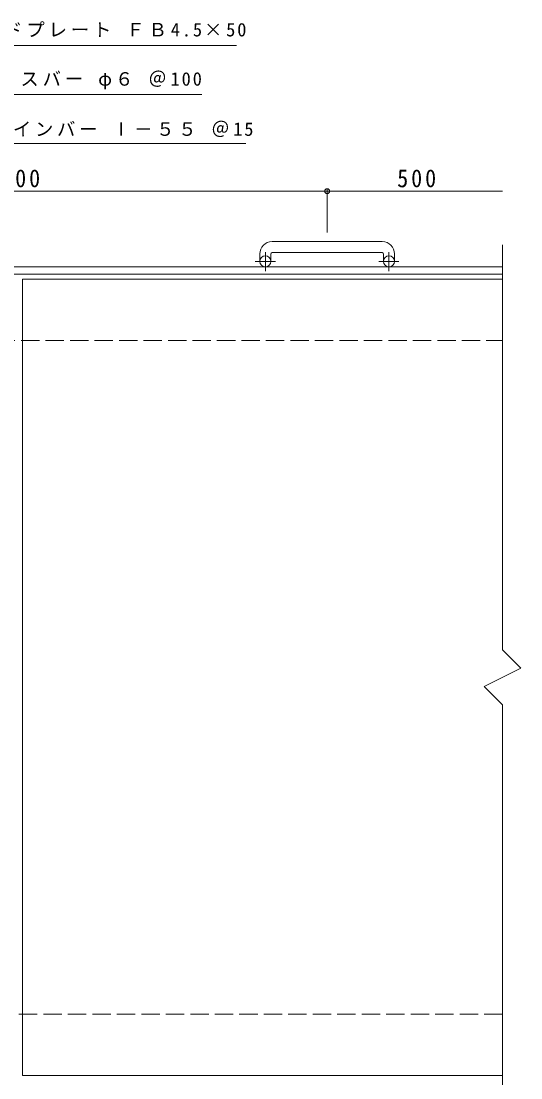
# Model space of a CAD drawing. Units: millimetres at full size, sheet at 1:5; details may follow other scales. Extents: x -890 to 894, y -688 to 677.
# Drawn here: x -388 to 21, y -186 to 677 of the extents above; entities that cross this region are included whole.
import ezdxf

# ---------------------------------------------------------------- set-up
doc = ezdxf.new("R2010")
doc.units = ezdxf.units.MM
doc.header["$LTSCALE"] = 5
doc.header["$PDMODE"] = 32
doc.header["$PDSIZE"] = 4
doc.linetypes.add('CHAIN1', pattern=[8, 5, -1, 1, -1])
doc.linetypes.add('DASHED3', pattern=[4, 3, -1])
for name, color, linetype, lineweight in [('B-1', 2, 'Continuous', 9), ('B-2', 3, 'Continuous', 9), ('B-4', 7, 'Continuous', 9), ('B-5', 7, 'Continuous', 9)]:
    doc.layers.add(name, color=color, linetype=linetype, lineweight=lineweight)
doc.styles.add('ＭＳ ゴシック', font='')
doc.styles.get('ＭＳ ゴシック').set_extended_font_data('MS Gothic')

msp = doc.modelspace()

# ---------------------------------------------------------------- linework, layer by layer
at = {"layer": 'B-1'}
for p, q in [((-92.597, 496.545), (-182.597, 496.545)), ((5.639, 163.446), (5.639, 493.869)), ((-192.597, 486.545), (-192.597, 480.445)), ((-183.597, 486.545), (-183.597, 480.445)), ((-182.598, 487.545), (-92.597, 487.545)), ((-91.597, 486.545), (-91.597, 480.445)), ((-82.597, 486.545), (-82.597, 480.445)), ((-887.597, 475.945), (5.639, 475.945)), ((-887.597, 469.945), (5.639, 469.945)), ((5.639, -211.978), (5.639, 118.446))]:
    msp.add_line(p, q, dxfattribs=at)
at = {"layer": 'B-1', "linetype": 'CHAIN1'}
for p, q in [((-188.097, 472.337), (-188.097, 487.935)), ((-87.097, 472.337), (-87.097, 487.935)), ((-179.934, 480.445), (-196.341, 480.445)), ((-78.934, 480.445), (-95.342, 480.445))]:
    msp.add_line(p, q, dxfattribs=at)
at = {"layer": 'B-1', "linetype": 'DASHED3'}
for p, q in [((-887.597, 415.945), (5.639, 415.945)), ((5.639, -134.054), (-887.597, -134.054))]:
    msp.add_line(p, q, dxfattribs=at)
at = {"layer": 'B-1'}
msp.add_lwpolyline([(5.639, 118.446), (-9.361, 133.446), (20.639, 148.446), (5.639, 163.446)], dxfattribs=at)
for centre in [(-188.097, 480.445), (-87.097, 480.445)]:
    msp.add_circle(centre, 4.5, dxfattribs=at)
for centre, radius, start, end in [((-182.597, 486.545), 10, 90, 180), ((-92.597, 486.545), 10, 0, 90), ((-182.598, 486.545), 1, 90, 180), ((-92.597, 486.545), 1, 0, 90)]:
    msp.add_arc(centre, radius, start, end, dxfattribs=at)
at = {"layer": 'B-2'}
for p, q in [((-386.597, -184.054), (-386.597, 465.945)), ((-386.597, 465.945), (5.639, 465.945)), ((-386.597, -184.054), (5.639, -184.054))]:
    msp.add_line(p, q, dxfattribs=at)
at = {"layer": 'B-4'}
for p, q in [((-637.597, 537.702), (-137.597, 537.702)), ((-137.597, 504.045), (-137.597, 539.202)), ((-137.597, 537.702), (5.639, 537.702))]:
    msp.add_line(p, q, dxfattribs=at)
msp.add_point((-137.597, 537.702), dxfattribs=at)
at = {"layer": 'B-5'}
for p, q in [((-437.539, 656.697), (-211.575, 656.697)), ((-424.968, 616.72), (-239.882, 616.72)), ((-410.678, 576.72), (-203.912, 576.72))]:
    msp.add_line(p, q, dxfattribs=at)

# ---------------------------------------------------------------- texts
at = {"layer": 'B-4', "color": 2, "char_height": 14.66, "attachment_point": 7, "style": 'ＭＳ ゴシック'}
for insert in [(-403.847, 540.702), (-80.374, 540.702)]:
    msp.add_mtext('\\T1.27;\\W0.9;500', dxfattribs=dict(at, insert=insert))
at = {"layer": 'B-5', "char_height": 11, "attachment_point": 7, "style": 'ＭＳ ゴシック'}
for s, insert in [('\\T1.21;エンドプレート\\~ＦＢ4.5×50', (-437.825, 663.411)), ('\\T1.21;クロスバー\\~φ６\\~＠100', (-424.492, 620.862)), ('\\T1.2;メインバー\\~Ⅰ－５５\\~＠15', (-412.301, 581.873))]:
    msp.add_mtext(s, dxfattribs=dict(at, insert=insert))

doc.saveas('drawing.dxf')
